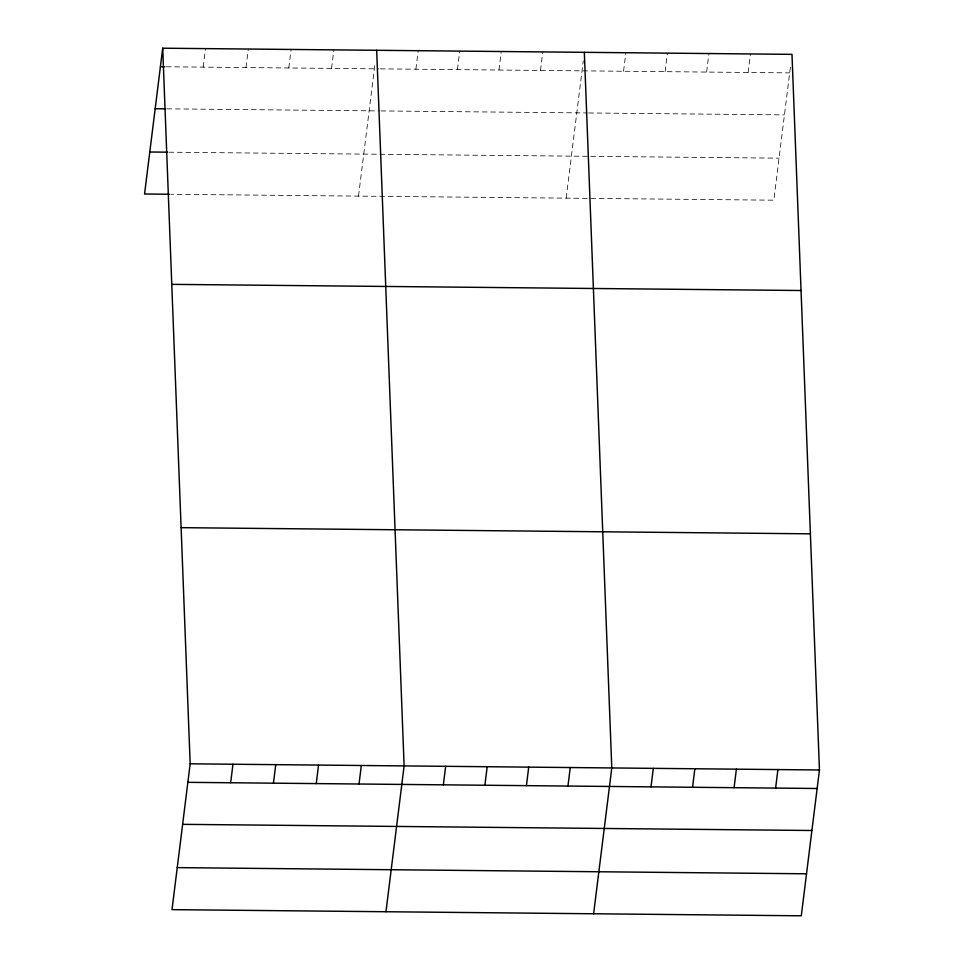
<?xml version="1.0" encoding="UTF-8"?>
<svg xmlns="http://www.w3.org/2000/svg" width="964" height="964" viewBox="0 0 964 964"><rect width="100%" height="100%" fill="white"/><g stroke="black" fill="none" stroke-linecap="round" stroke-linejoin="round"><path stroke-width="0.72" stroke-dasharray="4.82 3.62" d="M203.199 67.131L205.501 48.622M245.989 67.552L248.302 49.044M288.778 67.974L291.092 49.453M331.568 68.396L333.881 49.875M358.512 196.114L374.9 64.54M415.894 69.215L418.207 50.706M457.43 69.625L459.732 51.104M498.954 70.035L501.268 51.514M540.491 70.432L542.804 51.923M566.169 198.15L583.268 60.877M623.551 71.252L625.865 52.731M665.088 71.661L667.389 53.141M706.624 72.059L708.926 53.55M748.148 72.469L750.462 53.96M790.396 67.179L773.827 200.187L171.11 194.282M166.314 66.769L378.816 68.854M380.298 68.866L789.685 72.878M166.977 108.836L379.515 110.92M380.997 110.932L587.172 112.957M588.655 112.969L784.455 114.885M168.965 152.204L589.197 156.313M590.679 156.325L779.057 158.168"/><path stroke-width="1.45" d="M162.711 48.2L190.173 763.813L172.014 909.642L801.289 915.8L819.448 769.983L791.986 54.358L162.711 48.2L144.552 194.017L169.64 194.27M230.661 782.744L232.963 764.235M273.451 783.166L275.752 764.657M316.24 783.587L318.542 765.067M359.03 784.009L361.331 765.488M385.962 911.727L404.121 765.91L376.671 50.297M443.356 784.829L445.657 766.32M484.88 785.238L487.194 766.729M526.416 785.648L528.718 767.127M567.953 786.046L570.254 767.537M593.619 913.764L611.791 767.947L584.329 52.333M651.013 786.865L653.315 768.356M692.55 787.275L694.851 768.754M734.074 787.684L736.388 769.164M775.61 788.082L777.912 769.573M160.41 66.709L164.832 66.757M155.18 108.727L165.507 108.824M149.781 152.011L167.495 152.179M171.773 284.356L801.048 290.513M181.112 527.657L810.387 533.827M190.173 763.813L819.448 769.983M187.86 782.334L817.147 788.492M182.63 824.341L811.905 830.498M177.243 867.624L806.519 873.794"/></g></svg>
